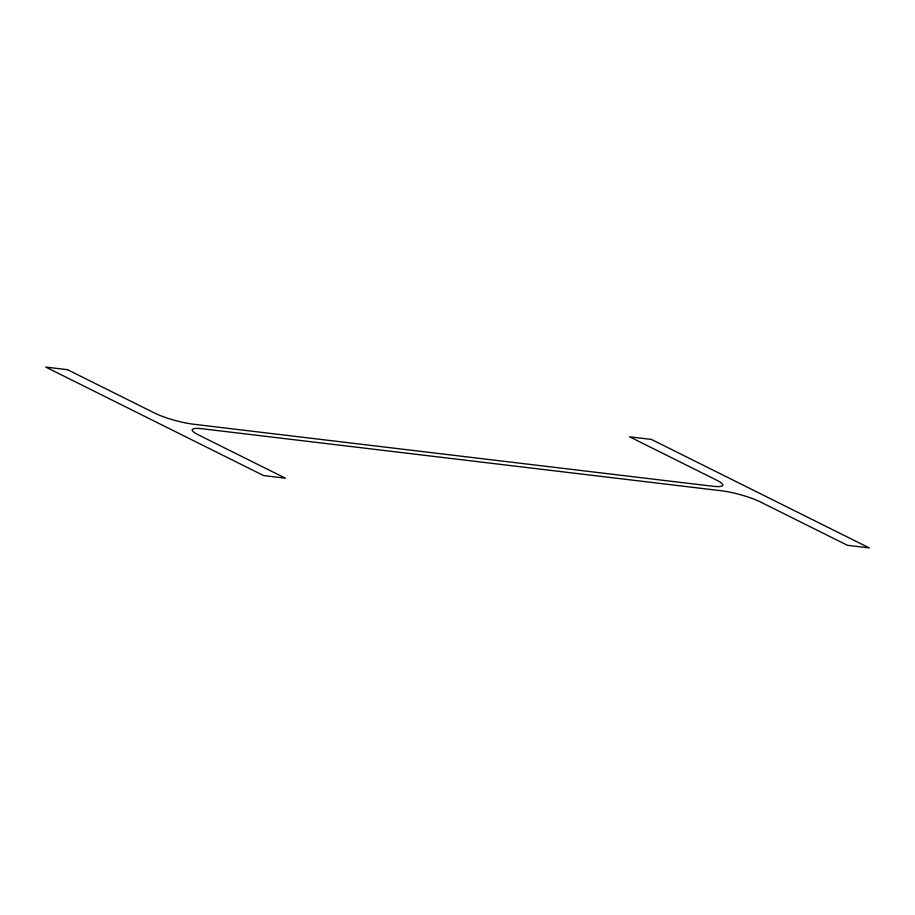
<?xml version="1.0" encoding="UTF-8"?>
<svg xmlns="http://www.w3.org/2000/svg" width="915" height="915" viewBox="0 0 915 915"><rect width="100%" height="100%" fill="white"/><g stroke="black" fill="none" stroke-linecap="round" stroke-linejoin="round"><path stroke-width="1.37" d="M67.516 369.683L45.75 367.087L263.634 475.583L285.4 478.19L198.212 434.774A28.491 4.895 15.4 0 1 202.558 428.792L721.649 490.795A28.491 4.895 15.4 0 1 760.296 501.9L847.484 545.317L869.25 547.913L651.366 439.417L629.6 436.81L716.788 480.226A28.491 4.895 15.4 0 1 712.442 486.208L193.351 424.205A28.491 4.895 15.4 0 1 154.704 413.1L67.516 369.683"/></g></svg>
